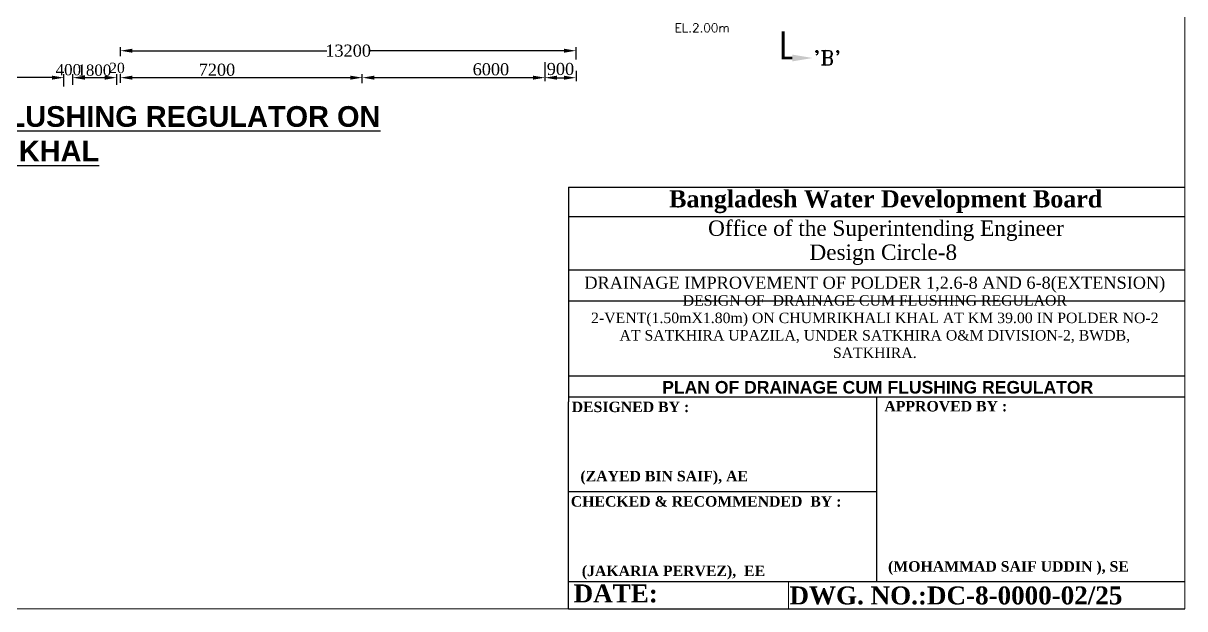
# Model space of a CAD drawing. Extents: x -545075 to 1728153, y -708141 to -305611.
# Drawn here: x 19634 to 53284, y -650962 to -634009 of the extents above; entities that cross this region are included whole.
import ezdxf

# ---------------------------------------------------------------- set-up
doc = ezdxf.new("R2010")
doc.units = 0
doc.header["$MEASUREMENT"] = 0
doc.layers.get('0').update_dxf_attribs({"linetype": 'CONTINUOUS'})
doc.layers.get('DEFPOINTS').update_dxf_attribs({"linetype": 'CONTINUOUS'})
doc.layers.add('Left Bank Profile', color=7, linetype='CONTINUOUS', lineweight=25)
doc.layers.add('LINE', color=7, linetype='CONTINUOUS')
doc.layers.add('TEXT', color=7, linetype='CONTINUOUS')
doc.styles.add('Arial-200', font='arial.ttf')
doc.styles.add('BIG', font='ROMANT.SHX')
doc.styles.get("Standard").update_dxf_attribs({"font": 'times.ttf', "height": 250})
doc.dimstyles.new('3', dxfattribs={"dimtxt": 225, "dimasz": 350, "dimexe": 100, "dimexo": 25, "dimgap": 9, "dimtad": 0, "dimdec": 0, "dimzin": 0, "dimdsep": 46, "dimtxsty": 'Standard', "dimcen": 0, "dimclrt": 256, "dimadec": 0, "dimazin": 0, "dimtfac": 1, "dimtdec": 0, "dimtofl": 0, "dimtmove": 2, "dimatfit": 3, "dimfxl": 1, "dimtolj": 1, "dimtzin": 0, "dimarcsym": 0})

# ---------------------------------------------------------------- blocks, each defined once
blk = doc.blocks.new('*D692')
at = {"layer": 'DEFPOINTS', "color": 0, "linetype": 'ByBlock', "lineweight": -2}
for p in [(14814, -635585), (14814, -635805), (20814, -635869)]:
    blk.add_point(p, dxfattribs=at)
at = {"layer": 'TEXT', "color": 0, "linetype": 'ByBlock', "lineweight": -2}
for p, q in [((14814, -635780), (14814, -635485)), ((15164, -635585), (17309, -635585)), ((20464, -635585), (18320, -635585)), ((20814, -635844), (20814, -635485))]:
    blk.add_line(p, q, dxfattribs=at)
for points in [[(15164, -635527), (15164, -635644), (14814, -635585)], [(20464, -635527), (20464, -635644), (20814, -635585)]]:
    blk.add_solid(points, dxfattribs=at)
at = {"layer": 'TEXT', "linetype": 'ByBlock', "lineweight": -2, "insert": (17814, -635585), "char_height": 250, "attachment_point": 5}
blk.add_mtext('\\A1;{\\H1.4x;6000}', dxfattribs=at)
blk = doc.blocks.new('*D693')
at = {"layer": 'DEFPOINTS', "color": 0, "linetype": 'ByBlock', "lineweight": -2}
for p in [(34748, -635127), (34748, -635585), (29457, -635772)]:
    blk.add_point(p, dxfattribs=at)
at = {"layer": 'TEXT', "color": 0, "linetype": 'ByBlock', "lineweight": -2}
for p, q in [((34748, -635152), (34748, -635685)), ((29457, -635747), (29457, -635485)), ((29807, -635585), (34398, -635585))]:
    blk.add_line(p, q, dxfattribs=at)
for points in [[(29807, -635527), (29807, -635644), (29457, -635585)], [(34398, -635527), (34398, -635644), (34748, -635585)]]:
    blk.add_solid(points, dxfattribs=at)
at = {"layer": 'TEXT', "linetype": 'ByBlock', "lineweight": -2, "insert": (33183, -635345), "char_height": 250, "attachment_point": 5}
blk.add_mtext('\\A1;{\\H1.4x;6000}', dxfattribs=at)
blk = doc.blocks.new('*D694')
at = {"layer": 'DEFPOINTS', "color": 0, "linetype": 'ByBlock', "lineweight": -2}
for p in [(29457, -635585), (22448, -635758), (29457, -635772)]:
    blk.add_point(p, dxfattribs=at)
at = {"layer": 'TEXT', "color": 0, "linetype": 'ByBlock', "lineweight": -2}
for p, q in [((22448, -635733), (22448, -635485)), ((22798, -635585), (29107, -635585)), ((29457, -635747), (29457, -635485))]:
    blk.add_line(p, q, dxfattribs=at)
for points in [[(22798, -635527), (22798, -635644), (22448, -635585)], [(29107, -635527), (29107, -635644), (29457, -635585)]]:
    blk.add_solid(points, dxfattribs=at)
at = {"layer": 'TEXT', "linetype": 'ByBlock', "lineweight": -2, "insert": (25246, -635357), "char_height": 250, "attachment_point": 5}
blk.add_mtext('\\A1;{\\H1.4x;7200}', dxfattribs=at)
blk = doc.blocks.new('*D696')
at = {"layer": 'DEFPOINTS', "color": 0, "lineweight": -2}
for p in [(21069, -635585), (21069, -635587), (20814, -635777)]:
    blk.add_point(p, dxfattribs=at)
at = {"layer": 'LINE', "color": 0, "lineweight": -2}
for p, q in [((20464, -635585), (20114, -635585)), ((20814, -635752), (20814, -635485)), ((21069, -635562), (21069, -635485)), ((21419, -635585), (21769, -635585))]:
    blk.add_line(p, q, dxfattribs=at)
for points in [[(20464, -635527), (20464, -635644), (20814, -635585)], [(21419, -635527), (21419, -635644), (21069, -635585)]]:
    blk.add_solid(points, dxfattribs=at)
at = {"layer": 'LINE', "insert": (20941, -635357), "char_height": 250, "attachment_point": 5}
blk.add_mtext('\\A1;{\\H1.3x;400}', dxfattribs=at)
blk = doc.blocks.new('*D697')
at = {"layer": 'DEFPOINTS', "color": 0, "linetype": 'ByBlock', "lineweight": -2}
for p in [(22344, -635585), (21069, -635813), (22344, -635813)]:
    blk.add_point(p, dxfattribs=at)
at = {"layer": 'TEXT', "color": 0, "linetype": 'ByBlock', "lineweight": -2}
for p, q in [((21069, -635788), (21069, -635485)), ((21419, -635585), (21994, -635585)), ((22344, -635788), (22344, -635485))]:
    blk.add_line(p, q, dxfattribs=at)
for points in [[(21419, -635527), (21419, -635644), (21069, -635585)], [(21994, -635527), (21994, -635644), (22344, -635585)]]:
    blk.add_solid(points, dxfattribs=at)
at = {"layer": 'TEXT', "linetype": 'ByBlock', "lineweight": -2, "insert": (21694, -635370), "char_height": 250, "attachment_point": 5}
blk.add_mtext('\\A1;{\\H1.3x;1800}', dxfattribs=at)
blk = doc.blocks.new('*D729')
at = {"layer": 'DEFPOINTS', "color": 0, "linetype": 'ByBlock', "lineweight": -2}
for p in [(34748, -635115), (35648, -635365), (35648, -635586)]:
    blk.add_point(p, dxfattribs=at)
at = {"layer": 'TEXT', "color": 0, "linetype": 'ByBlock', "lineweight": -2}
for p, q in [((34748, -635140), (34748, -635686)), ((35098, -635586), (35298, -635586)), ((35648, -635390), (35648, -635686))]:
    blk.add_line(p, q, dxfattribs=at)
for points in [[(35098, -635528), (35098, -635645), (34748, -635586)], [(35298, -635528), (35298, -635645), (35648, -635586)]]:
    blk.add_solid(points, dxfattribs=at)
at = {"layer": 'TEXT', "linetype": 'ByBlock', "lineweight": -2, "insert": (35198, -635336), "char_height": 250, "attachment_point": 5}
blk.add_mtext('\\A1;{\\H1.4x;900}', dxfattribs=at)
blk = doc.blocks.new('*D730')
at = {"layer": 'DEFPOINTS', "color": 0, "linetype": 'ByBlock', "lineweight": -2}
for p in [(35648, -634805), (22448, -634989), (35648, -635083)]:
    blk.add_point(p, dxfattribs=at)
at = {"layer": 'TEXT', "color": 0, "linetype": 'ByBlock', "lineweight": -2}
for p, q in [((22448, -634964), (22448, -634705)), ((22798, -634805), (28433, -634805)), ((35298, -634805), (29664, -634805)), ((35648, -635058), (35648, -634705))]:
    blk.add_line(p, q, dxfattribs=at)
for points in [[(22798, -634747), (22798, -634864), (22448, -634805)], [(35298, -634747), (35298, -634864), (35648, -634805)]]:
    blk.add_solid(points, dxfattribs=at)
at = {"layer": 'TEXT', "linetype": 'ByBlock', "lineweight": -2, "insert": (29048, -634805), "char_height": 250, "attachment_point": 5}
blk.add_mtext('\\A1;{\\H1.4x;13200}', dxfattribs=at)

msp = doc.modelspace()

# ---------------------------------------------------------------- linework, layer by layer
at = {"color": 7, "linetype": 'ByBlock', "lineweight": 20}
msp.add_lwpolyline([(-15553.218, -650962.025), (-15553.218, -602284.278), (53284, -602284.278), (53284, -650962.025), (-15553.218, -650962.025)], close=True, dxfattribs=at)
at = {"layer": 'Left Bank Profile'}
msp.add_lwpolyline([(35426.092, -650962.025), (53284, -650962.025)], dxfattribs=at)
msp.add_lwpolyline([(35426.092, -650962.025), (53284, -650962.025)], dxfattribs=at)
at = {"layer": 'LINE'}
for p, q in [((35426.092, -638756.902), (53284, -638756.902)), ((35426.092, -638756.902), (35426.092, -644969.092)), ((35426.092, -639603.587), (53284, -639603.587)), ((35426.092, -641150.057), (53284, -641150.057)), ((35426.092, -642046.836), (53284, -642046.836)), ((35426.092, -644213.733), (53284, -644213.733)), ((35426.092, -644827.11), (53284, -644827.11)), ((35426.092, -650962.025), (35426.092, -644969.092)), ((44355.046, -644827.11), (44355.046, -650169.549)), ((35426.092, -647562.412), (44355.046, -647562.412)), ((35426.092, -650169.549), (53284, -650169.549)), ((38776.707, -650169.549), (53284, -650169.549)), ((38776.707, -650169.549), (53284, -650169.549)), ((38776.707, -650169.549), (53284, -650169.549))]:
    msp.add_line(p, q, dxfattribs=at)
at = {"layer": 'LINE', "lineweight": 9}
msp.add_line((53284, -638756.902), (53284, -650962.025), dxfattribs=at)
at = {"layer": 'LINE', "color": 7, "lineweight": 9}
for p, q in [((41808.627, -650169.549), (41808.627, -650962.025)), ((53284, -650962.025), (36020.323, -650962.025)), ((49599.948, -650962.025), (50807.283, -650962.025))]:
    msp.add_line(p, q, dxfattribs=at)
at = {"layer": 'LINE', "color": 7, "const_width": 85}
for points in [[(41648.619, -634240.619), (41648.619, -635015.501), (41788.443, -635015.501)], [(41787.551, -635015.501), (41917.388, -635015.501)]]:
    msp.add_lwpolyline(points, dxfattribs=at)
at = {"layer": 'LINE', "color": 7}
msp.add_solid([(41911.648, -635114.668), (41911.648, -634916.335), (42506.648, -635015.501)], dxfattribs=at)

# ---------------------------------------------------------------- texts
at = {"color": 0, "linetype": 'ByBlock', "lineweight": -2, "style": 'Arial-200'}
for s, insert, char_height, width, attachment_point in [('{\\fArial|b1|i0|c0|p34;\\LPLAN OF EAST  DRAINAGE CUM FLUSHING REGULATOR ON CHUMRIKHALI KHAL}', (17596.535, -638017.546), 600, 28160.63065, 8), ('{\\fArial|b1|i0|c0|p34;PLAN OF DRAINAGE CUM FLUSHING REGULATOR}', (38144.82, -644735.963), 364.06644, 19628.277, 7)]:
    msp.add_mtext(s, dxfattribs=dict(at, insert=insert, char_height=char_height, width=width, attachment_point=attachment_point))
at = {"layer": 'LINE', "style": 'BIG'}
msp.add_text("'B'", height=425, dxfattribs=at).set_placement((42525.71, -635220.689))
at = {"layer": 'LINE', "color": 7, "lineweight": 9}
for s, insert, char_height, width, attachment_point in [('{\\fTimes New Roman|b1|i0|c0|p18;Bangladesh Water Development Board}', (38346.799, -638845.229), 497.51809, 17870.68828, 1), ('{\\fTimes New Roman|b0|i0|c0|p18;Office of the Superintending Engineer}', (39474.442, -639720.072), 445.23095, 15992.55112, 1), ('{\\fTimes New Roman|b0|i0|c0|p18;Design Circle-8}', (42411.368, -640416.291), 445.23095, 15992.55112, 1), ('{\\fTimes New Roman Greek|b0|i0|c0|p18;\\C256;DRAINAGE IMPROVEMENT OF POLDER 1,2.6-8 AND 6-8(EXTENSION)}', (44304.242, -641810.81), 350, 17410.56988, 8), ('{\\fTimes New Roman Greek|b0|i0|c0|p18;\\C256;DESIGN OF  DRAINAGE CUM FLUSHING REGULAOR\\P2-VENT(1.50mX1.80m) ON CHUMRIKHALI KHAL AT KM 39.00 IN POLDER NO-2 AT SATKHIRA UPAZILA, UNDER SATKHIRA O&M DIVISION-2, BWDB, SATKHIRA.}', (44304.242, -643707.624), 302.878199, 16855.77975, 8)]:
    msp.add_mtext(s, dxfattribs=dict(at, insert=insert, char_height=char_height, width=width, attachment_point=attachment_point))
at = {"layer": 'LINE', "color": 7, "lineweight": 9, "attachment_point": 1}
for s, insert, char_height in [('{\\fTimes New Roman|b1|i0|c0|p18;DESIGNED BY :}', (35521.861, -644965.724), 302.8782), ('{\\fTimes New Roman|b1|i0|c0|p18;APPROVED BY :}', (44581.4, -644946.12), 302.8782), ('{\\fTimes New Roman|b1|i0|c0|p18;\\C0;(ZAYED BIN SAIF), AE}', (35775.743, -646970.191), 302.8782), ('{\\fTimes New Roman|b1|i0|c0|p18;CHECKED & RECOMMENDED  BY :}', (35496.965, -647702.931), 302.8782), ('{\\fTimes New Roman|b1|i0|c0|p18;\\C0;(JAKARIA PERVEZ),  EE  }', (35815.482, -649713.249), 302.8782), ('{\\fTimes New Roman|b1|i0|c0|p18;\\C0;(MOHAMMAD SAIF UDDIN ), SE}', (44687.996, -649584.186), 302.8782), ('{\\fTimes New Roman|b1|i0|c0|p18;DATE:}', (35579.523, -650257.94), 518.95951), (' {\\fTimes New Roman|b1|i0|c0|p18;DWG. NO.:DC-8-0000-02/25}', (41635.151, -650316.761), 518.95951)]:
    msp.add_mtext(s, dxfattribs=dict(at, insert=insert, char_height=char_height))
at = {"layer": 'TEXT', "style": 'BIG'}
msp.add_text('EL.2.00m', height=255, dxfattribs=at).set_placement((38504.861, -634272.619))
at = {"layer": 'TEXT', "linetype": 'ByBlock', "lineweight": -2, "insert": (22349.806, -635304.881), "char_height": 300, "attachment_point": 5}
msp.add_mtext('20', dxfattribs=at)

# ---------------------------------------------------------------- dimensions: what is measured, and where the dimension line sits
at = {"layer": 'LINE'}
dim = msp.add_linear_dim(base=(21069.102, -635585.283), p1=(20814.102, -635777.485), p2=(21069.102, -635587.429), text='{\\H1.3x;400}', dimstyle='3', override={"dimclrd": 0, "dimclre": 0}, dxfattribs=at)
dim.commit()
dim.dimension.update_dxf_attribs({"geometry": '*D696', "text_midpoint": (20940.847, -635356.837), "dimtype": 160})
at = {"layer": 'TEXT', "linetype": 'ByBlock', "lineweight": -2}
for base, p1, p2, text, picture, middle in [((35648.102, -634805.316), (22448.102, -634989.316), (35648.102, -635082.816), '{\\H1.4x;13200}', '*D730', (29048.102, -634805.316)), ((14814.102, -635585.283), (20814.102, -635869.316), (14814.102, -635805.127), '{\\H1.4x;6000}', '*D692', (17814.102, -635585.283))]:
    dim = msp.add_linear_dim(base=base, p1=p1, p2=p2, text=text, dimstyle='3', dxfattribs=at)
    dim.commit()
    dim.dimension.update_dxf_attribs({"geometry": picture, "text_midpoint": middle})
for base, p1, p2, text, picture, middle in [((22344.102, -635585.283), (21069.102, -635812.601), (22344.102, -635812.601), '{\\H1.3x;1800}', '*D697', (21693.833, -635369.967)), ((29457.259, -635585.316), (22448.102, -635757.959), (29457.259, -635772.316), '{\\H1.4x;7200}', '*D694', (25245.978, -635356.877)), ((34748.102, -635585.316), (29457.259, -635772.316), (34748.102, -635127.316), '{\\H1.4x;6000}', '*D693', (33183.259, -635345.148)), ((35648.102, -635586.322), (34748.102, -635115.322), (35648.102, -635365.322), '{\\H1.4x;<>}', '*D729', (35198.102, -635336.316))]:
    dim = msp.add_linear_dim(base=base, p1=p1, p2=p2, text=text, dimstyle='3', dxfattribs=at)
    dim.commit()
    dim.dimension.update_dxf_attribs({"geometry": picture, "text_midpoint": middle, "dimtype": 160})

doc.saveas('drawing.dxf')
